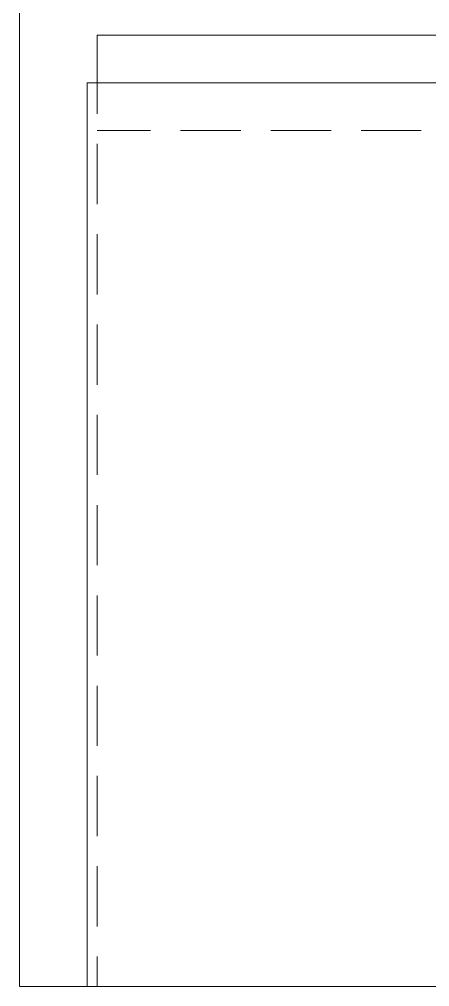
# Model space of a CAD drawing. Header units: millimetres. Extents: x 24 to 410, y 10 to 282.
# Drawn here: x 68.45 to 89.24, y 52.96 to 101.94 of the extents above; entities that cross this region are included whole.
import ezdxf

# ---------------------------------------------------------------- set-up
doc = ezdxf.new("R2010")
doc.units = ezdxf.units.MM

msp = doc.modelspace()

# ---------------------------------------------------------------- linework, layer by layer
at = {"color": 7, "lineweight": 0}
for points in [[(68.453, 122.258667), (68.453, 52.959)], [(72.39, 101.134333), (111.336667, 101.134333)], [(72.39, 98.721333), (72.39, 101.134333)], [(71.882, 52.959), (71.882, 98.721333), (111.887, 98.721333)], [(72.39, 97.155), (72.39, 98.721333)], [(72.39, 96.308333), (75.099333, 96.308333)], [(76.623333, 96.308333), (79.671333, 96.308333)], [(81.195333, 96.308333), (84.243333, 96.308333)], [(85.767333, 96.308333), (88.815333, 96.308333)], [(72.39, 92.583), (72.39, 95.631)], [(72.39, 88.011), (72.39, 91.059)], [(72.39, 83.439), (72.39, 86.487)], [(72.39, 78.867), (72.39, 81.915)], [(72.39, 74.295), (72.39, 77.343)], [(72.39, 69.723), (72.39, 72.771)], [(72.39, 65.151), (72.39, 68.199)], [(72.39, 60.579), (72.39, 63.627)], [(72.39, 56.007), (72.39, 59.055)], [(72.39, 52.959), (72.39, 54.483)], [(68.453, 52.959), (132.08, 52.959)]]:
    msp.add_lwpolyline(points, dxfattribs=at)

doc.saveas('drawing.dxf')
